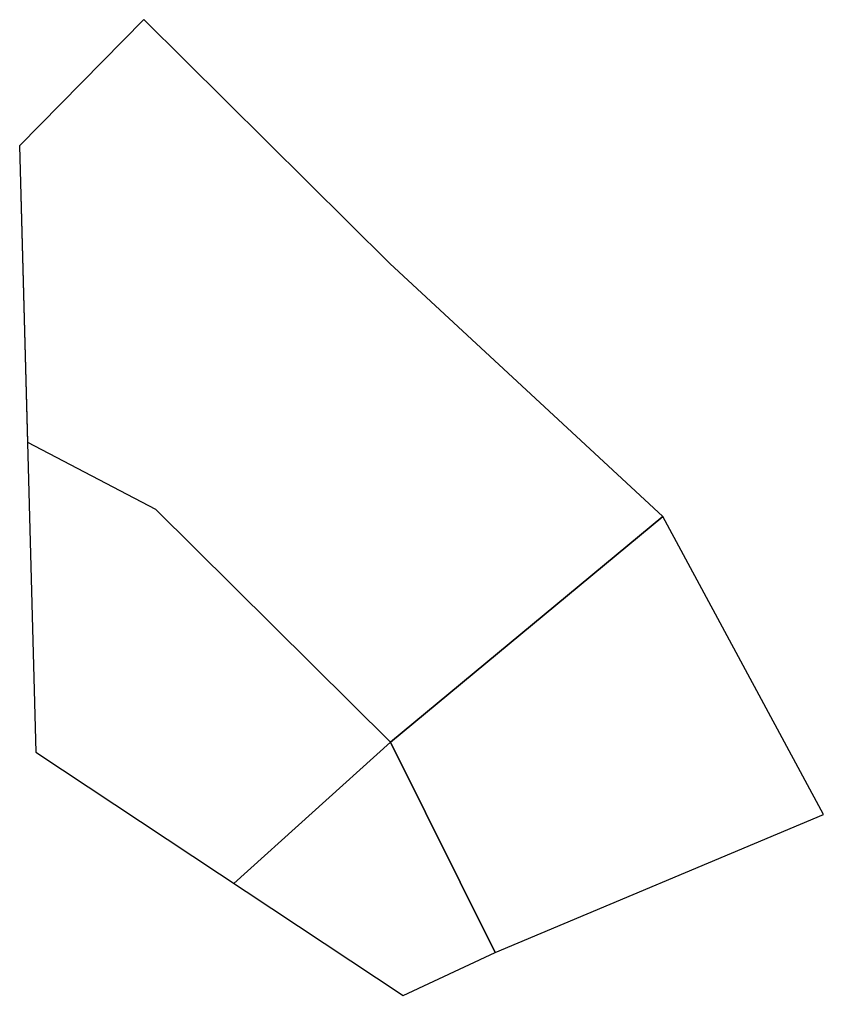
# Model space of a CAD drawing. Header units: metres. Extents: x 808009.4 to 808067.3, y 9157454.1 to 9157524.4.
import ezdxf

# ---------------------------------------------------------------- set-up
doc = ezdxf.new("R2010")
doc.units = ezdxf.units.M
doc.header["$LTSCALE"] = 0.35
doc.layers.add('AUX2', color=1, linetype='Continuous')

msp = doc.modelspace()

# ---------------------------------------------------------------- linework, layer by layer
at = {"layer": 'AUX2', "color": 3, "lineweight": -3, "true_color": 0x00ff00}
msp.add_lwpolyline([(808024.796, 9157462.183), (808036.088, 9157472.359), (808055.695, 9157488.633)], dxfattribs=at)
for points in [[(808009.355, 9157515.336, 2000), (808010.531, 9157471.632, 2000), (808036.984, 9157454.11, 2000), (808043.622, 9157457.196, 2000), (808036.088, 9157472.359, 2780), (808055.695, 9157488.633, 2000), (808036.029, 9157506.853, 2000.2), (808018.316, 9157524.437, 2000)], [(808036.088, 9157472.359, 2780), (808055.695, 9157488.633, 2000), (808036.029, 9157506.853, 2000.2), (808018.316, 9157524.437, 2000), (808009.355, 9157515.336, 2000), (808009.93, 9157493.973, 2000), (808019.15, 9157489.142, 2000.2)], [(808036.088, 9157472.359, 2780), (808043.622, 9157457.196, 2000), (808067.267, 9157467.156, 2000), (808055.695, 9157488.633, 2000)]]:
    msp.add_polyline3d(points, close=True, dxfattribs=at)

doc.saveas('drawing.dxf')
